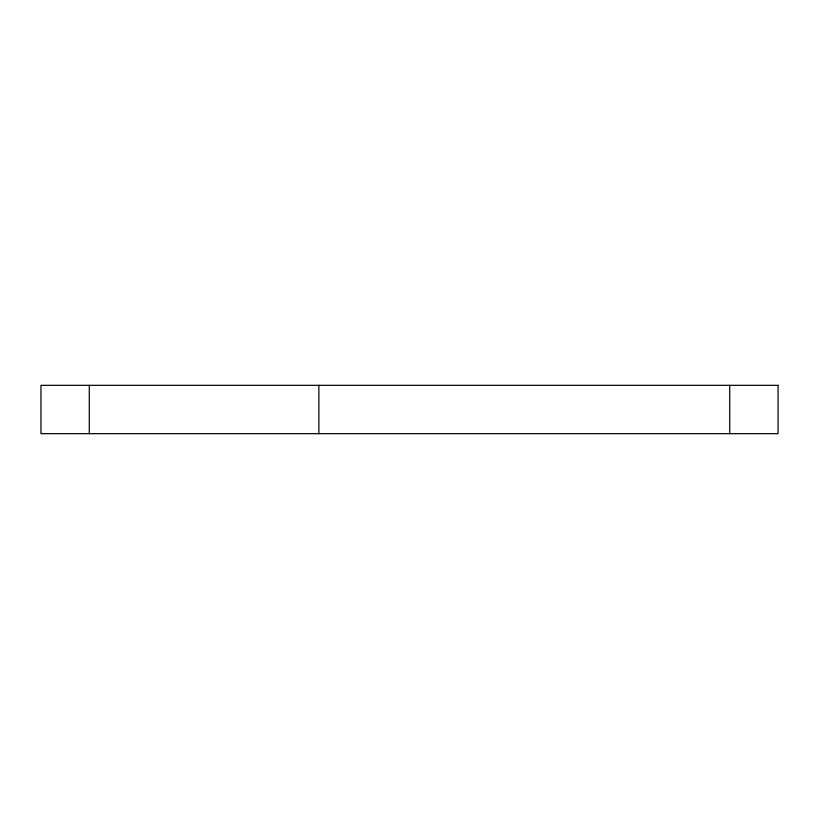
<?xml version="1.0" encoding="UTF-8"?>
<svg xmlns="http://www.w3.org/2000/svg" width="819" height="819" viewBox="0 0 819 819"><rect width="100%" height="100%" fill="white"/><g stroke="black" fill="none" stroke-linecap="round" stroke-linejoin="round"><path stroke-width="1.23" d="M729.719 385.329L729.719 433.671M318.878 385.329L318.878 433.671M89.281 385.329L89.281 433.671M778.05 385.329L40.95 385.329L40.95 433.671L778.05 433.671L778.05 385.329"/></g></svg>
